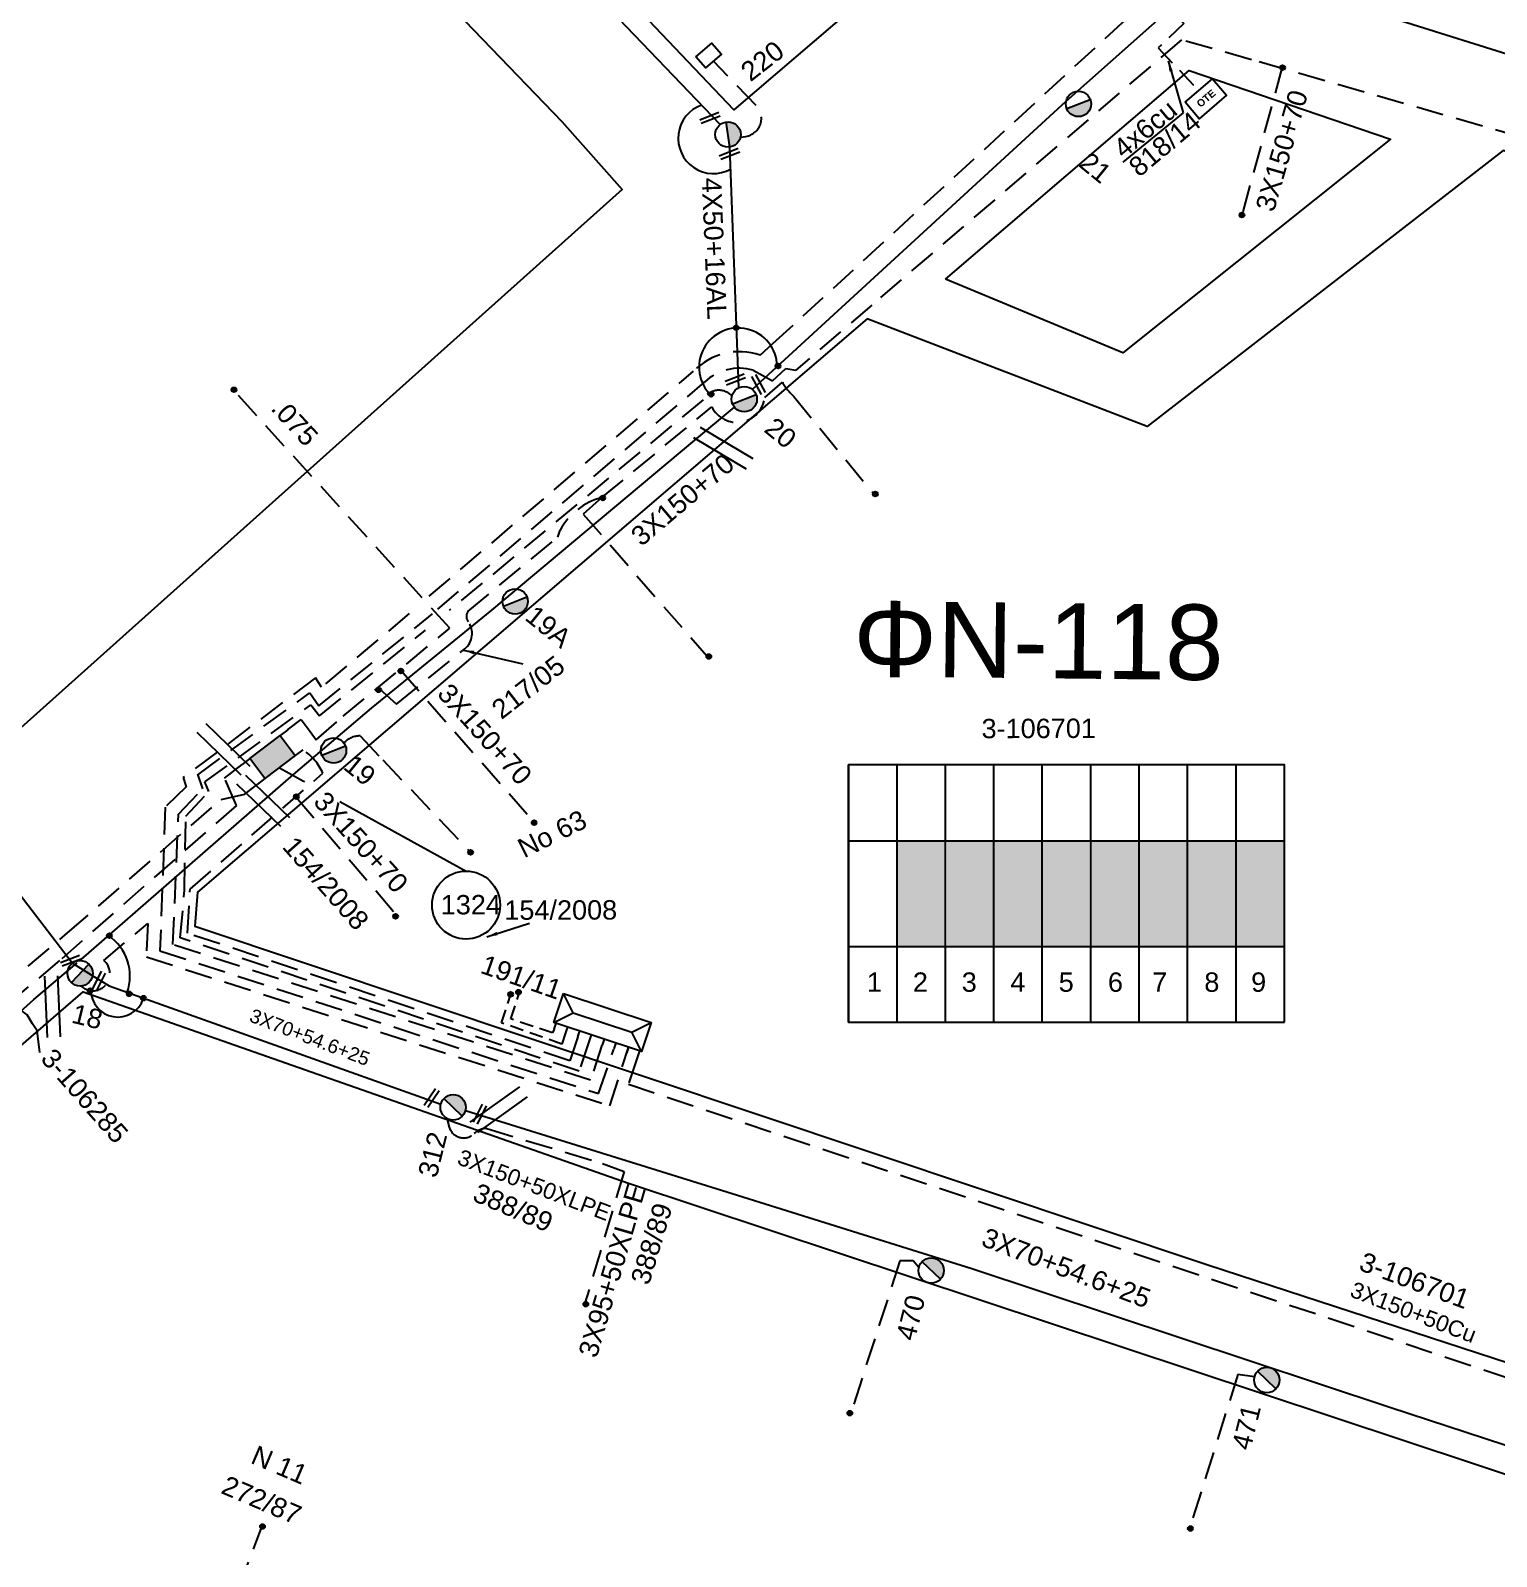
# Model space of a CAD drawing. Header units: millimetres. Extents: x 898 to 5598, y 789 to 3443.
# Drawn here: x 1534.7 to 1671, y 1075 to 1216.8 of the extents above; entities that cross this region are included whole.
import ezdxf
from ezdxf.enums import TextEntityAlignment as Align

# ---------------------------------------------------------------- set-up
doc = ezdxf.new("R2010")
doc.units = ezdxf.units.MM
doc.linetypes.add('DASHED', pattern=[19.05, 12.7, -6.35])
for name, color, linetype in [('Link Box 4 Διευθύνσεων', 7, 'Continuous'), ('Pillar OTE', 7, 'Continuous'), ('Άγνωστα', 7, 'Continuous'), ('Ασφαλειοκιβώτια Χ.Τ 9 αναχωρήσεων', 7, 'Continuous'), ('Γυμνά εναέρια ΧΤ και ΦΟΠ (3Φ)   4x50+16AL', 7, 'Continuous'), ('Επιγραφές - Σχήματα', 7, 'Continuous'), ('Επιτοίχιο Κουτί', 7, 'Continuous'), ('Καλώδια ΧΤ   3x150+50AL XLPE', 7, 'DASHED'), ('Καλώδια ΧΤ   3x150+50CU', 7, 'DASHED'), ('Καλώδια ΧΤ   3x150+70AL', 7, 'DASHED'), ('Καλώδια ΧΤ   3x150AL+50CU', 7, 'DASHED'), ('Μηχανική τομή', 7, 'Continuous'), ('Στύλος ΦΜ', 7, 'Continuous'), ('Στύλος ΦΜ @ 1', 7, 'Continuous'), ('Συνδέσεις', 7, 'Continuous'), ('Συνεστραμμένα ΧΤ   3x70+54.6+25 AL', 7, 'SYN_LINE'), ('Τομή', 7, 'Continuous'), ('Υποσταθμός πόλεως', 7, 'Continuous'), ('Υπόβαθρο ΔΕΗ', 7, 'Continuous'), ('Υπόγεια Καλώδια Δικτύου ΧΤ   .075', 7, 'DASHED'), ('Υπόγεια καλώδια Παροχών ΧΤ   4x50AL', 7, 'DASHED'), ('Υπόγεια καλώδια Παροχών ΧΤ   4x6', 7, 'DASHED')]:
    doc.layers.add(name, color=color, linetype=linetype)
doc.styles.add('arial', font='arial.ttf')
doc.styles.get("Standard").update_dxf_attribs({"font": 'arial.ttf'})
doc.linetypes.add('SYN_LINE', pattern='A,0.5,-0.0001,["/\\/\\/\\/",Standard,S=0.1,R=0,X=0,Y=-0.05],-0.25', length=0.7501)
doc.dimstyles.new('ISO-25', dxfattribs={"dimtxt": 2.5, "dimasz": 2.5, "dimexe": 1.25, "dimexo": 0.625, "dimtad": 1, "dimtxsty": 'Standard', "dimcen": 2.5, "dimadec": 0, "dimazin": 0, "dimtfac": 1, "dimtmove": 0, "dimatfit": 3, "dimfxl": 1, "dimarcsym": 0})

# ---------------------------------------------------------------- blocks, each defined once
blk = doc.blocks.new('ΥΠΑΡΧΩΝ ΤΣΙΜΕΝΤΕΝΙΟΣ ΣΤΥΛΟΣ')
at = {"layer": 'Στύλος ΦΜ'}
blk.add_hatch(color=7, dxfattribs=at).paths.add_polyline_path([(-1.29, -2.28, 0.574793), (2.62, 0, 0.268822), (1.3, 2.27)])
at = {"layer": 'Στύλος ΦΜ', "color": 7}
blk.add_line((-1.29, -2.28), (1.3, 2.27), dxfattribs=at)
blk.add_circle((0, 0), 2.62, dxfattribs=at)
at = {"layer": 'Στύλος ΦΜ', "flags": 4}
for tag, p in [('ΑΡΙΘΜΟΣ', (-4.68, 8.05)), ('ΤΥΠΟΣ', (-4.91, 3.03))]:
    blk.add_attdef(tag, p, '', height=4, dxfattribs=at)
blk = doc.blocks.new('LINK BOX 4 ΑΝΑΧΩΡΗΣΕΩΝ')
at = {"layer": 'Link Box 4 Διευθύνσεων', "ltscale": 40}
blk.add_hatch(color=256, dxfattribs=at).paths.add_polyline_path([(-3.54, 0), (-3.54, -4.67), (3.54, -4.67), (3.54, 0)])
for p, q in [((-3.54, 0), (-5.33, 0)), ((5.33, 0), (3.54, 0)), ((-3.54, -4.67), (-5.33, -4.67)), ((5.33, -4.67), (3.54, -4.67))]:
    blk.add_line(p, q, dxfattribs=at)
blk.add_lwpolyline([(-3.54, -4.67), (-3.54, 0), (3.54, 0), (3.54, -4.67)], close=True, dxfattribs=at)
blk = doc.blocks.new('ΜΗΧΑΝΙΚΗ ΤΟΜΗ')
at = {"layer": 'Μηχανική τομή', "ltscale": 40}
for p, q in [((-1.89, 0.78), (1.89, 0.78)), ((1.89, 0), (-1.89, 0))]:
    blk.add_line(p, q, dxfattribs=at)
blk = doc.blocks.new('ΤΟΜΗ')
at = {"layer": 'Τομή', "ltscale": 40}
for p, q in [((-5.68, 0), (5.68, 0)), ((5.68, -2.33), (-5.68, -2.33))]:
    blk.add_line(p, q, dxfattribs=at)
blk = doc.blocks.new('ΕΠΙΤΟΙΧΙΟ ΚΟΥΤΙ')
at = {"layer": 'Επιτοίχιο Κουτί', "ltscale": 40}
blk.add_lwpolyline([(-2.06, 1.35), (1.86, 1.35), (1.86, -1.39), (-2.06, -1.39)], close=True, dxfattribs=at)
blk = doc.blocks.new('_ΣΥΝΔΕΣΗ')
at = {"layer": 'Συνδέσεις', "linetype": 'SYN_LINE', "ltscale": 40}
blk.add_hatch(color=256, dxfattribs=at).paths.add_polyline_path([(0.5, -0.01, 1), (-0.5, -0.01, 1)])
at = {"layer": 'Συνδέσεις'}
blk.add_circle((0, -0.01), 0.5, dxfattribs=at)
blk = doc.blocks.new('ΥΠΟΣΤΑΘΜΟΣ ΠΟΛΕΩΣ 8 ΑΝΑΧΩΡΗΣΕΩΝ')
at = {"layer": 'Υποσταθμός πόλεως', "linetype": 'Continuous', "ltscale": 40}
for p, q in [((-8.18, -2.82), (-8.18, -4)), ((-5.9, -2.82), (-5.9, -4)), ((-3.55, -2.82), (-3.55, -4)), ((-1.28, -2.82), (-1.28, -4)), ((1.23, -2.82), (1.23, -4)), ((3.56, -2.82), (3.56, -4)), ((6.03, -2.82), (6.03, -4)), ((8.16, -2.82), (8.16, -4))]:
    blk.add_line(p, q, dxfattribs=at)
blk.add_lwpolyline([(-8.57, 2.82), (8.57, 2.82), (8.57, -2.82), (-8.57, -2.82)], close=True, dxfattribs=at)
for points in [[(-5.75, 0), (-8.57, 2.82)], [(5.75, 0), (8.57, 2.82)], [(-8.57, -2.82), (-5.75, 0)], [(-5.75, 0), (5.75, 0)], [(8.57, -2.82), (5.75, 0)]]:
    blk.add_lwpolyline(points, dxfattribs=at)
at = {"layer": 'Υποσταθμός πόλεως', "linetype": 'SYN_LINE', "ltscale": 40, "flags": 1}
for tag, p in [('ΜΕΤΑΣΧΗΜΑΤΙΣΜΟΣ', (9.59, 1.44)), ('ΙΣΧΥΣ', (9.57, -1.35)), ('ΑΡΙΘΜΟΣ', (9.69, -4.07))]:
    blk.add_attdef(tag, p, '', height=1.8, dxfattribs=at)
blk = doc.blocks.new('ΑΣΦΑΛΕΙΟΚΙΒΩΤΙΟ ΥΠΟΣΤΑΘΜΟΥ 9 ΑΝΑΧΩΡΗΣΕΩΝ')
at = {"layer": 'Ασφαλειοκιβώτια Χ.Τ 9 αναχωρήσεων', "ltscale": 40}
for p, q in [((-23.8, 40.36), (24.02, 40.36)), ((-9.72, 40.36), (-9.72, -40.64)), ((9.94, 40.36), (9.94, -40.64)), ((-23.8, 31.36), (24.02, 31.36)), ((-23.8, 22.36), (24.02, 22.36)), ((-23.8, 13.36), (24.02, 13.36)), ((-23.8, 4.36), (24.02, 4.36)), ((-23.8, -4.64), (24.02, -4.64)), ((-23.8, -13.64), (24.02, -13.64)), ((-23.8, -22.64), (24.02, -22.64)), ((-23.8, -31.64), (24.02, -31.64))]:
    blk.add_line(p, q, dxfattribs=at)
at = {"layer": 'Ασφαλειοκιβώτια Χ.Τ 9 αναχωρήσεων'}
blk.add_lwpolyline([(-23.8, -40.64), (24.02, -40.64), (24.02, 40.36), (-23.8, 40.36)], close=True, dxfattribs=at)
for s, p in [('1', (-18.13, 36.98)), ('2', (-18.13, 28.42)), ('3', (-18.13, 19.34)), ('4', (-18.13, 10.32)), ('5', (-18.13, 1.31)), ('6', (-18.13, -7.83)), ('7', (-18.13, -16.07)), ('8', (-18.13, -25.75)), ('9', (-18.13, -34.45))]:
    blk.add_text(s, height=3.6, rotation=270, dxfattribs=at).set_placement(p)
at = {"layer": 'Ασφαλειοκιβώτια Χ.Τ 9 αναχωρήσεων', "ltscale": 40}
for tag, height, p in [('ΟΝΟΜΑ', 5, (-0.16, 44.31)), ('ΚΕΙΜΕΝΟ 1', 2, (17.06, 35.59)), ('ΚΕΙΜΕΝΟ 2', 2, (17.06, 26.88)), ('ΚΕΙΜΕΝΟ 3', 2, (17.06, 17.69)), ('ΚΕΙΜΕΝΟ 4', 2, (17.06, 8.71)), ('ΚΕΙΜΕΝΟ 5', 2, (17.06, -0.13)), ('ΚΕΙΜΕΝΟ 6', 2, (17.06, -9.05)), ('ΚΕΙΜΕΝΟ 7', 2, (17.06, -18.13)), ('ΚΕΙΜΕΝΟ 8', 2, (17.06, -26.85)), ('ΚΕΙΜΕΝΟ 9', 2, (17.06, -35.99)), ('ΣΧ', 2, (-0.1, -42.64))]:
    blk.add_attdef(tag, text='', height=height, dxfattribs=at).set_placement(p, align=Align.MIDDLE_CENTER)
blk = doc.blocks.new('PILLAR ΟΤΕ')
at = {"layer": 'Pillar OTE', "ltscale": 40}
blk.add_lwpolyline([(-3.31, 2.02), (3.39, 2.02), (3.39, -1.99), (-3.31, -1.99)], close=True, dxfattribs=at)
at = {"layer": 'Pillar OTE', "insert": (-1.81, 0.71), "char_height": 1.3575, "width": 109.961, "attachment_point": 1}
blk.add_mtext('{\\fArial|b1|i0|c161|p34;OTE}', dxfattribs=at)

msp = doc.modelspace()

# ---------------------------------------------------------------- hatches: boundary and pattern name
at = {"layer": 'Ασφαλειοκιβώτια Χ.Τ 9 αναχωρήσεων', "ltscale": 40}
for color, points in [(4, [(1615.32, 1131.71), (1619.82, 1131.71), (1619.82, 1141.54), (1615.32, 1141.54)]), (30, [(1619.89, 1131.76), (1624.39, 1131.76), (1624.39, 1141.59), (1619.89, 1141.59)]), (5, [(1624.21, 1131.67), (1628.71, 1131.67), (1628.71, 1141.5), (1624.21, 1141.5)]), (1, [(1628.6, 1131.67), (1633.1, 1131.67), (1633.1, 1141.5), (1628.6, 1141.5)]), (2, [(1633.22, 1131.74), (1637.72, 1131.74), (1637.72, 1141.57), (1633.22, 1141.57)]), (173, [(1637.85, 1131.75), (1642.35, 1131.75), (1642.35, 1141.57), (1637.85, 1141.57)]), (27, [(1642.25, 1131.78), (1646.75, 1131.78), (1646.75, 1141.61), (1642.25, 1141.61)]), (62, [(1646.85, 1131.71), (1651.35, 1131.71), (1651.35, 1141.54), (1646.85, 1141.54)])]:
    msp.add_hatch(color=color, dxfattribs=at).paths.add_polyline_path(points)

# ---------------------------------------------------------------- linework, layer by layer
at = {"layer": 'Άγνωστα', "color": 4, "linetype": 'DASHED', "ltscale": 0.2}
msp.add_lwpolyline([(1600.7, 1206.89), (1601.22, 1206.97, 0.607087), (1602.17, 1209.83), (1598.2, 1213.94)], format="xyb", dxfattribs=at)
at = {"layer": 'Άγνωστα', "color": 30, "linetype": 'DASHED', "ltscale": 0.2}
msp.add_lwpolyline([(1651.06, 1213.42), (1647.33, 1199.75)], dxfattribs=at)
at = {"layer": 'Άγνωστα', "color": 1, "linetype": 'SYN_LINE', "ltscale": 20}
msp.add_lwpolyline([(1539.33, 1130.39), (1539.44, 1130.48), (1559.18, 1147.67), (1566.42, 1153.86), (1577.59, 1162.96), (1596.47, 1178.73), (1600.16, 1181.8)], dxfattribs=at)
at = {"layer": 'Άγνωστα', "color": 173, "linetype": 'DASHED', "ltscale": 0.2}
msp.add_lwpolyline([(1587.84, 1173.42), (1586.08, 1171.88), (1597.59, 1158.7)], dxfattribs=at)
at = {"layer": 'Άγνωστα', "color": 1, "linetype": 'DASHED', "ltscale": 0.2}
for points in [[(1563.85, 1150.6, -0.225088), (1565.36, 1151.26), (1567.47, 1149.04), (1575.63, 1140.46)], [(1573.41, 1115.74), (1573.65, 1114.92, 0.566255), (1575.97, 1114.32, -0.19428), (1577.13, 1114.8), (1587.88, 1111.53)]]:
    msp.add_lwpolyline(points, format="xyb", dxfattribs=at)
at = {"layer": 'Άγνωστα', "color": 62, "linetype": 'DASHED', "ltscale": 0.2}
for points in [[(1553.86, 1144.81), (1552.76, 1147.35), (1554.39, 1148.61)], [(1617.28, 1101.88), (1616.75, 1102.49), (1615.53, 1102.49), (1611.01, 1088.52)], [(1648.48, 1091.72), (1646.94, 1091.95), (1642.48, 1077.77)]]:
    msp.add_lwpolyline(points, dxfattribs=at)
msp.add_lwpolyline([(1553.86, 1144.81), (1537.44, 1130.4), (1518.03, 1114.13), (1493.99, 1092.22), (1493.53, 1084.69), (1489.43, 1079.66), (1484.57, 1081.52, -0.451997), (1477.71, 1073.74), (1476.22, 1075.35), (1476.22, 1075.35)], format="xyb", dxfattribs=at)
at = {"layer": 'Άγνωστα', "color": 1, "linetype": 'SYN_LINE', "ltscale": 11}
msp.add_lwpolyline([(1527.99, 1144.03), (1538.62, 1130.14), (1540.61, 1128.92)], dxfattribs=at)
at = {"layer": 'Άγνωστα', "color": 151, "linetype": 'SYN_LINE', "ltscale": 20}
msp.add_lwpolyline([(1501.3, 1096.44), (1517.01, 1110.58), (1535.03, 1126.78), (1539.08, 1130.18)], dxfattribs=at)
at = {"layer": 'Άγνωστα', "color": 1, "linetype": 'DASHED', "ltscale": 0.2}
msp.add_lwpolyline([(1587.88, 1111.53), (1589.89, 1110.8), (1586.26, 1098.57)], dxfattribs=at)
at = {"layer": 'Γυμνά εναέρια ΧΤ και ΦΟΠ (3Φ)   4x50+16AL', "color": 4, "linetype": 'Continuous', "ltscale": 20}
msp.add_lwpolyline([(1600.57, 1183.62), (1599.72, 1205.97)], dxfattribs=at)
at = {"layer": 'Επιγραφές - Σχήματα', "linetype": 'Continuous', "ltscale": 20}
msp.add_lwpolyline([(1535.6, 1121.85), (1535.35, 1123.86), (1534.93, 1124.53), (1534.43, 1125.36), (1533.84, 1125.78), (1533.42, 1125.95), (1533.25, 1125.78), (1533.34, 1125.36), (1533.5, 1125.11)], dxfattribs=at)
msp.add_circle((1575.21, 1135.55), 3.16, dxfattribs=at)
msp.add_arc((1598.2, 1206.79), 3.28, 109.8003, 299.1581, dxfattribs=at)
at = {"layer": 'Καλώδια ΧΤ   3x150+50AL XLPE', "color": 2, "linetype": 'DASHED', "ltscale": 0.2}
msp.add_lwpolyline([(1467.6, 1070.7), (1467.6, 1070.7, -0.686238), (1468.13, 1076.68), (1479.15, 1086.7), (1488.5, 1081.32), (1491.44, 1085.08), (1491.56, 1093.56), (1508.31, 1107.79), (1538.17, 1132.96), (1552.45, 1145.37), (1554.64, 1145.87), (1555.8, 1146.76)], format="xyb", dxfattribs=at)
at = {"layer": 'Καλώδια ΧΤ   3x150+50CU', "color": 2, "linetype": 'DASHED', "ltscale": 0.1}
msp.add_lwpolyline([(1583.38, 1124.03), (1583.24, 1123.68), (1579.36, 1124.98), (1580.14, 1127.33)], dxfattribs=at)
at = {"layer": 'Καλώδια ΧΤ   3x150+70AL', "color": 5, "ltscale": 0.2}
msp.add_lwpolyline([(1571.79, 1164.25), (1571.79, 1164.25), (1596.35, 1185.15, -0.294086), (1602.54, 1186.63), (1603.73, 1187.71), (1636.17, 1217.5), (1636.17, 1217.5), (1651.1, 1230.42)], format="xyb", dxfattribs=at)
at = {"layer": 'Καλώδια ΧΤ   3x150+70AL', "color": 30, "ltscale": 0.2}
msp.add_lwpolyline([(1676.98, 1205.82), (1648.21, 1214.09), (1641.7, 1215.94), (1612.91, 1191.29)], dxfattribs=at)
at = {"layer": 'Καλώδια ΧΤ   3x150+70AL', "color": 173, "linetype": 'DASHED', "ltscale": 0.2}
for points in [[(1602.96, 1182.71), (1604.6, 1184.12, 0.064867), (1605.67, 1182.79), (1613.14, 1173.71)], [(1587.84, 1173.42), (1598.05, 1181.83, 0.744054), (1602.96, 1182.71)], [(1567.15, 1155.64), (1568.74, 1154.23), (1575.09, 1159.36, 0.403663), (1575.4, 1161.87, -0.322291), (1575.38, 1162.83), (1583.73, 1169.74), (1583.95, 1170.38, -0.206485), (1587.84, 1173.42, -0.045025)]]:
    msp.add_lwpolyline(points, format="xyb", dxfattribs=at)
msp.add_lwpolyline([(1569.15, 1157.36), (1581.46, 1143.33)], dxfattribs=at)
at = {"layer": 'Καλώδια ΧΤ   3x150+70AL', "color": 1, "ltscale": 0.2}
msp.add_lwpolyline([(1542.48, 1068.01), (1543.17, 1068.17), (1543.3, 1067.61), (1551.44, 1065), (1556.28, 1077.93)], dxfattribs=at)
at = {"layer": 'Καλώδια ΧΤ   3x150AL+50CU', "color": 0, "linetype": 'DASHED', "ltscale": 0.2}
msp.add_line((1557.87, 1148.29), (1558.77, 1147.8), dxfattribs=at)
at = {"layer": 'Καλώδια ΧΤ   3x150AL+50CU', "color": 0, "linetype": 'Continuous', "ltscale": 0.2}
for p, q in [((1558.77, 1147.8), (1560.09, 1147.07)), ((1560.09, 1147.07), (1560.2, 1147.01)), ((1563.47, 1145.18), (1575.21, 1138.71))]:
    msp.add_line(p, q, dxfattribs=at)
at = {"layer": 'Καλώδια ΧΤ   3x150AL+50CU', "color": 30, "linetype": 'DASHED', "ltscale": 0.2}
for points in [[(1612.91, 1191.29), (1605.84, 1185.24)], [(1601.89, 1185.24), (1603.68, 1184.26), (1604.92, 1185.41), (1605.84, 1185.24)], [(1550.28, 1147.66), (1560.69, 1155.28), (1561.53, 1154.07), (1571.75, 1162.33), (1572.08, 1162.61)], [(1550.74, 1146.36), (1550.28, 1147.71), (1550.28, 1147.71)], [(1587.84, 1122.55), (1586.77, 1119.27), (1547.97, 1131.88), (1547.97, 1131.88), (1548.49, 1144.01), (1550.74, 1146.36)]]:
    msp.add_lwpolyline(points, dxfattribs=at)
msp.add_lwpolyline([(1572.57, 1163.03), (1597.37, 1184.13, -0.267536), (1601.89, 1185.24)], format="xyb", dxfattribs=at)
at = {"layer": 'Καλώδια ΧΤ   3x150AL+50CU', "color": 173, "linetype": 'DASHED', "ltscale": 0.2}
for points in [[(1560.72, 1151.67), (1561.29, 1150.9), (1563.79, 1153.09), (1573.69, 1161.27), (1553.52, 1183.47)], [(1558.62, 1151.84), (1559.87, 1152.79), (1560.72, 1151.67)], [(1559.4, 1145.6), (1568.66, 1134.73)]]:
    msp.add_lwpolyline(points, dxfattribs=at)
at = {"layer": 'Καλώδια ΧΤ   3x150AL+50CU', "color": 4, "linetype": 'DASHED', "ltscale": 0.2}
for points in [[(1597.23, 1182.5), (1573.65, 1162.93)], [(1586.65, 1122.94), (1585.72, 1120.12), (1548.65, 1132.5), (1549.04, 1136.93), (1549.16, 1143.81), (1551.31, 1146.09), (1550.94, 1146.99), (1560.77, 1154.15), (1561.6, 1153.13), (1571.45, 1161.1)]]:
    msp.add_lwpolyline(points, dxfattribs=at)
at = {"layer": 'Καλώδια ΧΤ   3x150AL+50CU', "color": 5, "linetype": 'DASHED', "ltscale": 0.2}
msp.add_lwpolyline([(1569.93, 1162.64), (1561.78, 1155.8), (1561.2, 1156.65), (1548.91, 1147.39), (1549.21, 1146.53), (1547.25, 1144.66), (1546.76, 1131.31), (1587.51, 1118.04), (1588.95, 1122.18)], dxfattribs=at)
at = {"layer": 'Καλώδια ΧΤ   3x150AL+50CU', "color": 173, "linetype": 'DASHED', "ltscale": 0.2}
msp.add_lwpolyline([(1585.58, 1123.3), (1584.84, 1121.07), (1549.31, 1132.94), (1549.57, 1137.04), (1549.57, 1137.04), (1561.91, 1147.8, 0.142379), (1560.04, 1149.98)], format="xyb", dxfattribs=at)
at = {"layer": 'Καλώδια ΧΤ   3x150AL+50CU', "color": 1, "linetype": 'DASHED', "ltscale": 0.2}
msp.add_lwpolyline([(1539.42, 1128.03, 1.041462), (1541.53, 1130.41), (1545.63, 1133.85), (1545.5, 1130.74), (1588.56, 1116.9), (1590.29, 1122.32)], format="xyb", dxfattribs=at)
at = {"layer": 'Καλώδια ΧΤ   3x150AL+50CU', "color": 27, "linetype": 'DASHED', "ltscale": 0.1}
msp.add_lwpolyline([(1584.46, 1123.67), (1584.12, 1122.64), (1578.49, 1124.61), (1579.37, 1127.27)], dxfattribs=at)
at = {"layer": 'Καλώδια ΧΤ   3x150AL+50CU', "color": 62, "linetype": 'DASHED', "ltscale": 0.2}
msp.add_lwpolyline([(1591.13, 1121.46), (1590.29, 1118.92), (1698.41, 1082.8), (1700.79, 1082)], dxfattribs=at)
at = {"layer": 'Καλώδια ΧΤ   3x150AL+50CU', "color": 0, "linetype": 'Continuous', "ltscale": 0.2}
for centre, radius, start, end in [((1600.49, 1185.53), 3.63, 1.558, 226.2634), ((1539.47, 1128.96), 4.5, 340.3618, 56.1152), ((1542.84, 1127.65), 2.5, 178.7927, 341.739)]:
    msp.add_arc(centre, radius, start, end, dxfattribs=at)
at = {"layer": 'Καλώδια ΧΤ   3x150AL+50CU', "color": 4, "linetype": 'DASHED', "ltscale": 0.2}
msp.add_arc((1598.7, 1181.72), 1.66, 42.7288, 152.0281, dxfattribs=at)
at = {"layer": 'Συνεστραμμένα ΧΤ   3x70+54.6+25 AL', "color": 4, "linetype": 'SYN_LINE', "ltscale": 20}
msp.add_lwpolyline([(1598.82, 1208.07), (1572.76, 1235.27), (1572.58, 1235.47)], dxfattribs=at)
at = {"layer": 'Συνεστραμμένα ΧΤ   3x70+54.6+25 AL', "color": 4, "ltscale": 20}
msp.add_lwpolyline([(1601.8, 1183.46), (1630.97, 1210.24), (1643.07, 1220.99), (1651.97, 1228.43)], dxfattribs=at)
at = {"layer": 'Συνεστραμμένα ΧΤ   3x70+54.6+25 AL', "color": 5, "linetype": 'SYN_LINE', "ltscale": 20}
msp.add_lwpolyline([(1764.44, 1188.34), (1729.13, 1197.78), (1713.46, 1202.06), (1699.2, 1206.43), (1677.67, 1212.8), (1657.49, 1219.12), (1655.64, 1220.37), (1653.06, 1227.84)], dxfattribs=at)
at = {"layer": 'Συνεστραμμένα ΧΤ   3x70+54.6+25 AL', "color": 1, "linetype": 'SYN_LINE', "ltscale": 20}
msp.add_lwpolyline([(1540.61, 1128.92), (1542.03, 1128.05), (1572.86, 1117.04)], dxfattribs=at)
at = {"layer": 'Συνεστραμμένα ΧΤ   3x70+54.6+25 AL', "color": 62, "linetype": 'SYN_LINE', "ltscale": 20}
msp.add_lwpolyline([(1575.14, 1116.47), (1599.44, 1108.92), (1622.2, 1101.78), (1661.06, 1088.92), (1700.2, 1076.08), (1711.9, 1072.11)], dxfattribs=at)
at = {"layer": 'Υπόβαθρο ΔΕΗ'}
for points in [[(1472.3, 1192.99), (1506.44, 1228.72), (1506.44, 1228.72), (1531.77, 1256), (1536.09, 1260.01), (1549.67, 1244.12), (1584.1, 1208.34), (1589.72, 1202.03), (1522.57, 1141.95), (1472.3, 1192.99)], [(1611.41, 1219.1), (1600.1, 1209.43), (1574.58, 1236.28)], [(1619.75, 1193.71), (1642.4, 1213.1), (1661.13, 1206.71), (1636.23, 1186.87), (1619.75, 1193.71)], [(1641.84, 1209.16), (1636.23, 1204.56)], [(1788.65, 1054.33), (1827.83, 1112.04), (1853, 1150.79), (1790.43, 1169.14), (1789.77, 1169.38), (1769.6, 1087.02), (1752.3, 1092.62), (1771.13, 1175.43), (1719.41, 1190.92), (1671.58, 1205.65), (1638.5, 1180), (1612.48, 1190.01), (1550.25, 1136.75), (1550, 1133.59), (1644.13, 1102.14), (1759.2, 1064.61), (1788.65, 1054.33)], [(1782.06, 1045.25), (1750.41, 1001.24), (1671.55, 1027.11), (1668.28, 1028.04), (1570.4, 1059.57), (1507.64, 1081.11), (1496.16, 1084.85), (1496.57, 1090.28), (1539.63, 1127.48), (1590.31, 1109.71), (1688.61, 1077.11), (1782.06, 1045.25)]]:
    msp.add_lwpolyline(points, dxfattribs=at)
at = {"layer": 'Υπόγεια καλώδια Παροχών ΧΤ   4x6', "color": 5, "linetype": 'DASHED', "ltscale": 0.15}
msp.add_lwpolyline([(1639.75, 1219.73), (1641.91, 1217.44), (1639.53, 1215.18), (1643.27, 1211.23)], dxfattribs=at)

# ---------------------------------------------------------------- block references
at = {"layer": 'Link Box 4 Διευθύνσεων', "xscale": 0.4999999999999998, "yscale": 0.4999999999999998, "zscale": 0.4999999999999998, "rotation": 37.28166701633351}
msp.add_blockref('LINK BOX 4 ΑΝΑΧΩΡΗΣΕΩΝ', (1556.51, 1150.23), dxfattribs=at)
at = {"layer": 'Pillar OTE', "xscale": 0.4999999999999999, "yscale": 0.4999999999999999, "zscale": 0.4999999999999999, "rotation": 40.3908878574265}
msp.add_blockref('PILLAR ΟΤΕ', (1643.94, 1210.44), dxfattribs=at)
at = {"layer": 'Ασφαλειοκιβώτια Χ.Τ 9 αναχωρήσεων', "xscale": 0.5, "yscale": 0.5, "zscale": 0.5, "rotation": 90}
msp.add_blockref('ΑΣΦΑΛΕΙΟΚΙΒΩΤΙΟ ΥΠΟΣΤΑΘΜΟΥ 9 ΑΝΑΧΩΡΗΣΕΩΝ', (1630.94, 1136.56), dxfattribs=at)
at = {"layer": 'Επιτοίχιο Κουτί', "xscale": 0.5, "yscale": 0.5, "zscale": 0.5, "rotation": 40.62633812348875}
msp.add_blockref('ΕΠΙΤΟΙΧΙΟ ΚΟΥΤΙ', (1597.78, 1214.52), dxfattribs=at)
at = {"layer": 'Μηχανική τομή'}
for p, xscale, yscale, zscale, rotation in [((1597.95, 1208.5), 0.4999999999999996, 0.4999999999999996, 0.4999999999999996, 21.38699167953567), ((1599.76, 1205.15), 0.4999999999999996, 0.4999999999999996, 0.4999999999999996, 21.38699167953567), ((1600.3, 1184.2), 0.4999999999999996, 0.4999999999999996, 0.4999999999999996, 21.38699167953567), ((1602.55, 1184), 0.4999999999999997, 0.4999999999999997, 0.4999999999999997, 118.1010363753704), ((1538.54, 1130.2), 0.4999999999999995, 0.4999999999999995, 0.4999999999999995, 20.88885674250314), ((1541.25, 1128.39), 0.4999999999999995, 0.4999999999999995, 0.4999999999999995, 63.70707487867689), ((1572.17, 1117.52), 0.4999999999999994, 0.4999999999999994, 0.4999999999999994, 55.92209782727291), ((1576.67, 1116.05), 0.4999999999999995, 0.4999999999999995, 0.4999999999999995, 63.70707487867689)]:
    msp.add_blockref('ΜΗΧΑΝΙΚΗ ΤΟΜΗ', p, dxfattribs=dict(at, xscale=xscale, yscale=yscale, zscale=zscale, rotation=rotation))
at = {"layer": 'Στύλος ΦΜ @ 1', "ltscale": 40}
ref = msp.add_blockref('ΥΠΑΡΧΩΝ ΤΣΙΜΕΝΤΕΝΙΟΣ ΣΤΥΛΟΣ', (1599.55, 1207.14), dxfattribs=dict(at, xscale=0.449999999999818, yscale=0.449999999999818, zscale=0.449999999999818, rotation=37.93736349400073))
ref.add_attrib('ΤΥΠΟΣ', '220', (1601.64, 1211.98), dxfattribs={"layer": 'Στύλος ΦΜ', "height": 1.8, "rotation": 37.9374, "flags": 4})
ref = msp.add_blockref('ΥΠΑΡΧΩΝ ΤΣΙΜΕΝΤΕΝΙΟΣ ΣΤΥΛΟΣ', (1632.12, 1209.98), dxfattribs=dict(at, xscale=0.4499999999998181, yscale=0.4499999999998181, zscale=0.4499999999998181, rotation=320.942896001869))
ref.add_attrib('ΤΥΠΟΣ', '21', (1632.05, 1204.24), dxfattribs={"layer": 'Στύλος ΦΜ', "height": 1.8, "rotation": 320.9429, "flags": 4})
ref = msp.add_blockref('ΥΠΑΡΧΩΝ ΤΣΙΜΕΝΤΕΝΙΟΣ ΣΤΥΛΟΣ', (1601.06, 1182.55), dxfattribs=dict(at, xscale=0.4499999999998181, yscale=0.4499999999998181, zscale=0.4499999999998181, rotation=320.942896001869))
ref.add_attrib('ΤΥΠΟΣ', '20', (1602.79, 1179.6), dxfattribs={"layer": 'Στύλος ΦΜ', "height": 1.8, "rotation": 320.9429, "flags": 4})
ref = msp.add_blockref('ΥΠΑΡΧΩΝ ΤΣΙΜΕΝΤΕΝΙΟΣ ΣΤΥΛΟΣ', (1579.77, 1163.76), dxfattribs=dict(at, xscale=0.4499999999998181, yscale=0.4499999999998181, zscale=0.4499999999998181, rotation=320.942896001869))
ref.add_attrib('ΤΥΠΟΣ', '19A', (1580.57, 1162.13), dxfattribs={"layer": 'Στύλος ΦΜ', "height": 1.8, "rotation": 320.9429, "flags": 4})
ref = msp.add_blockref('ΥΠΑΡΧΩΝ ΤΣΙΜΕΝΤΕΝΙΟΣ ΣΤΥΛΟΣ', (1562.9, 1149.91), dxfattribs=dict(at, xscale=0.4499999999998181, yscale=0.4499999999998181, zscale=0.4499999999998181, rotation=320.942896001869))
ref.add_attrib('ΤΥΠΟΣ', '19', (1563.69, 1148.27), dxfattribs={"layer": 'Στύλος ΦΜ', "height": 1.8, "rotation": 320.9429, "flags": 4})
ref = msp.add_blockref('ΥΠΑΡΧΩΝ ΤΣΙΜΕΝΤΕΝΙΟΣ ΣΤΥΛΟΣ', (1539.34, 1129.21), dxfattribs=dict(at, xscale=0.449999999999818, yscale=0.449999999999818, zscale=0.449999999999818, rotation=346.152194804159))
ref.add_attrib('ΤΥΠΟΣ', '18', (1538.44, 1124.65), dxfattribs={"layer": 'Στύλος ΦΜ', "height": 1.8, "rotation": 346.1522, "flags": 4})
ref = msp.add_blockref('ΥΠΑΡΧΩΝ ΤΣΙΜΕΝΤΕΝΙΟΣ ΣΤΥΛΟΣ', (1574, 1116.76), dxfattribs=dict(at, xscale=0.449999999999818, yscale=0.449999999999818, zscale=0.449999999999818, rotation=76.0320336599742))
ref.add_attrib('ΤΥΠΟΣ', '312', (1572.46, 1110.12), dxfattribs={"layer": 'Στύλος ΦΜ', "height": 1.8, "rotation": 76.032, "flags": 4})
ref = msp.add_blockref('ΥΠΑΡΧΩΝ ΤΣΙΜΕΝΤΕΝΙΟΣ ΣΤΥΛΟΣ', (1618.43, 1101.6), dxfattribs=dict(at, xscale=0.449999999999818, yscale=0.449999999999818, zscale=0.449999999999818, rotation=76.0320336599742))
ref.add_attrib('ΤΥΠΟΣ', '470', (1616.89, 1094.97), dxfattribs={"layer": 'Στύλος ΦΜ', "height": 1.8, "rotation": 76.032, "flags": 4})
ref = msp.add_blockref('ΥΠΑΡΧΩΝ ΤΣΙΜΕΝΤΕΝΙΟΣ ΣΤΥΛΟΣ', (1649.62, 1091.43), dxfattribs=dict(at, xscale=0.449999999999818, yscale=0.449999999999818, zscale=0.449999999999818, rotation=76.0320336599742))
ref.add_attrib('ΤΥΠΟΣ', '471', (1648.08, 1084.8), dxfattribs={"layer": 'Στύλος ΦΜ', "height": 1.8, "rotation": 76.032, "flags": 4})
at = {"layer": 'Συνδέσεις', "xscale": 0.4499999999999886, "yscale": 0.4499999999999886, "zscale": 0.4499999999999886}
for p in [(1651.09, 1213.36), (1647.31, 1199.67), (1600.31, 1189.19), (1604.2, 1185.63), (1553.64, 1183.43), (1597.98, 1183.01), (1613.24, 1173.75), (1587.91, 1173.38), (1597.77, 1158.65), (1569.14, 1157.3), (1567.08, 1155.55), (1559.43, 1145.63), (1581.53, 1143.21), (1575.63, 1140.46), (1568.66, 1134.51), (1542.06, 1132.71), (1540.27, 1127.6), (1543.91, 1127.31), (1545.22, 1126.91), (1579.35, 1127.26), (1580.08, 1127.46), (1586.34, 1098.48), (1610.87, 1088.35), (1556.29, 1077.82), (1642.52, 1077.64)]:
    msp.add_blockref('_ΣΥΝΔΕΣΗ', p, dxfattribs=at)
at = {"layer": 'Τομή'}
for p, xscale, yscale, zscale, rotation in [((1599.42, 1178.5), 0.4999999999999998, 0.4999999999999998, 0.4999999999999998, 329.3157732388869), ((1553.08, 1150.44), 0.4999999999999998, 0.4999999999999998, 0.4999999999999998, 316.0194522284153), ((1556.75, 1145.66), 0.4999999999999997, 0.4999999999999997, 0.4999999999999997, 316.0194522284153), ((1537.36, 1126.15), 0.4999999999999998, 0.4999999999999998, 0.4999999999999998, 272.4133669139187), ((1577.89, 1117.03), 0.4999999999999999, 0.4999999999999999, 0.4999999999999999, 35.53941986330486)]:
    msp.add_blockref('ΤΟΜΗ', p, dxfattribs=dict(at, xscale=xscale, yscale=yscale, zscale=zscale, rotation=rotation))
at = {"layer": 'Υποσταθμός πόλεως', "xscale": 0.4999999999999997, "yscale": 0.4999999999999997, "zscale": 0.4999999999999997, "rotation": 341.662105423034}
msp.add_blockref('ΥΠΟΣΤΑΘΜΟΣ ΠΟΛΕΩΣ 8 ΑΝΑΧΩΡΗΣΕΩΝ', (1587.89, 1124.64), dxfattribs=at)

# ---------------------------------------------------------------- texts
at = {"ltscale": 40, "insert": (1611.22, 1163.81), "char_height": 7, "width": 94.4586, "attachment_point": 1, "rotation": 359.3905, "style": 'arial'}
msp.add_mtext('ΦN-118', dxfattribs=at)
at = {"layer": 'Άγνωστα', "ltscale": 40, "attachment_point": 1, "style": 'arial'}
for s, insert, char_height, width, rotation in [('3X150+70', (1648.54, 1200.35), 1.8, 31.6072, 73.8942), ('3X150+70', (1590.34, 1170.18), 1.8, 31.6072, 40.2373), ('\\pt1.8,3.6;217/05', (1577.39, 1154.15), 1.8, 10.9389, 37.8192), ('3X150+70', (1573.77, 1156.32), 1.8, 31.6072, 311.9664), ('3-106701', (1623.11, 1152.85), 1.8, 10.9389, 0.1544), ('3X150+70', (1562.26, 1146.29), 1.8, 31.6072, 311.9664), ('\\pt1.8,3.6;No 63', (1579.8, 1141.49), 1.8, 10.9389, 26.4096), ('\\pt1.8,3.6;154/2008', (1559.39, 1142.11), 1.8, 10.9389, 311.4132), ('\\pt1.8,3.6;1324', (1572.85, 1136.48), 1.8, 10.9389, 0.1544), ('\\pt1.8,3.6;154/2008', (1578.76, 1135.98), 1.8, 10.9389, 0.1544), ('191/11', (1577.02, 1130.98), 1.8, 10.9389, 340.746), ('3X70+54.6+25', (1555.43, 1125.97), 1.2822, 22.5153, 339.098), ('\\pt1.8,3.6;3-106285', (1536.93, 1122.41), 1.8, 10.9389, 311.4132), ('3X150+50XLPE', (1574.81, 1112.92), 1.5, 31.6072, 339.098), ('\\pt1.8,3.6,5.4;388/89', (1576.4, 1109.79), 1.8, 10.9389, 336.8929), ('3X95+50XLPE', (1585.61, 1093.89), 1.8, 31.6072, 73.7883), ('\\pt1.8,3.6,5.4;388/89', (1590.47, 1100.67), 1.8, 10.9389, 73.241), ('3X70+54.6+25', (1623.61, 1105.63), 1.8, 31.6072, 339.098), ('3-106701', (1658.69, 1103.37), 1.8, 10.9389, 339.7026), ('3X150+50Cu', (1657.78, 1100.62), 1.5, 31.6072, 339.098), ('\\pt1.8,3.6,5.4;N 11', (1555.79, 1085.41), 1.8, 10.9389, 336.8929), ('\\pt1.8,3.6,5.4;272/87', (1553.03, 1082.61), 1.8, 10.9389, 336.8929)]:
    msp.add_mtext(s, dxfattribs=dict(at, insert=insert, char_height=char_height, width=width, rotation=rotation))
at = {"layer": 'Γυμνά εναέρια ΧΤ και ΦΟΠ (3Φ)   4x50+16AL', "ltscale": 40, "insert": (1598.91, 1203.18), "char_height": 1.8, "width": 31.6072, "attachment_point": 1, "rotation": 272.3339, "style": 'arial'}
msp.add_mtext('4X50+16AL', dxfattribs=at)
at = {"layer": 'Υπόγεια Καλώδια Δικτύου ΧΤ   .075', "ltscale": 0.2, "insert": (1558.3, 1182.84), "char_height": 1.8, "width": 31.6072, "attachment_point": 1, "rotation": 312.6527, "style": 'arial'}
msp.add_mtext('.075', dxfattribs=at)
at = {"layer": 'Υπόγεια καλώδια Παροχών ΧΤ   4x50AL', "color": 7, "ltscale": 0.2, "char_height": 1.8, "attachment_point": 1, "rotation": 39.7999}
for s, insert in [('4x6cu', (1635.16, 1206.21)), ('818/14', (1636.6, 1204.49))]:
    msp.add_mtext_dynamic_manual_height_columns(s, width=1.8, gutter_width=12.5, heights=[0.118], dxfattribs=dict(at, insert=insert))

# ---------------------------------------------------------------- leaders
at = {"layer": 'Επιγραφές - Σχήματα', "ltscale": 40}
for points in [[(1640.45, 1213.99), (1641.84, 1209.16)], [(1574.96, 1159.24), (1580.48, 1157.95)], [(1577.13, 1132.6), (1581.11, 1133.86)]]:
    msp.add_leader(points, dimstyle='ISO-25', override={"dimasz": 1, "dimtad": 0}, dxfattribs=at)

doc.saveas('drawing.dxf')
